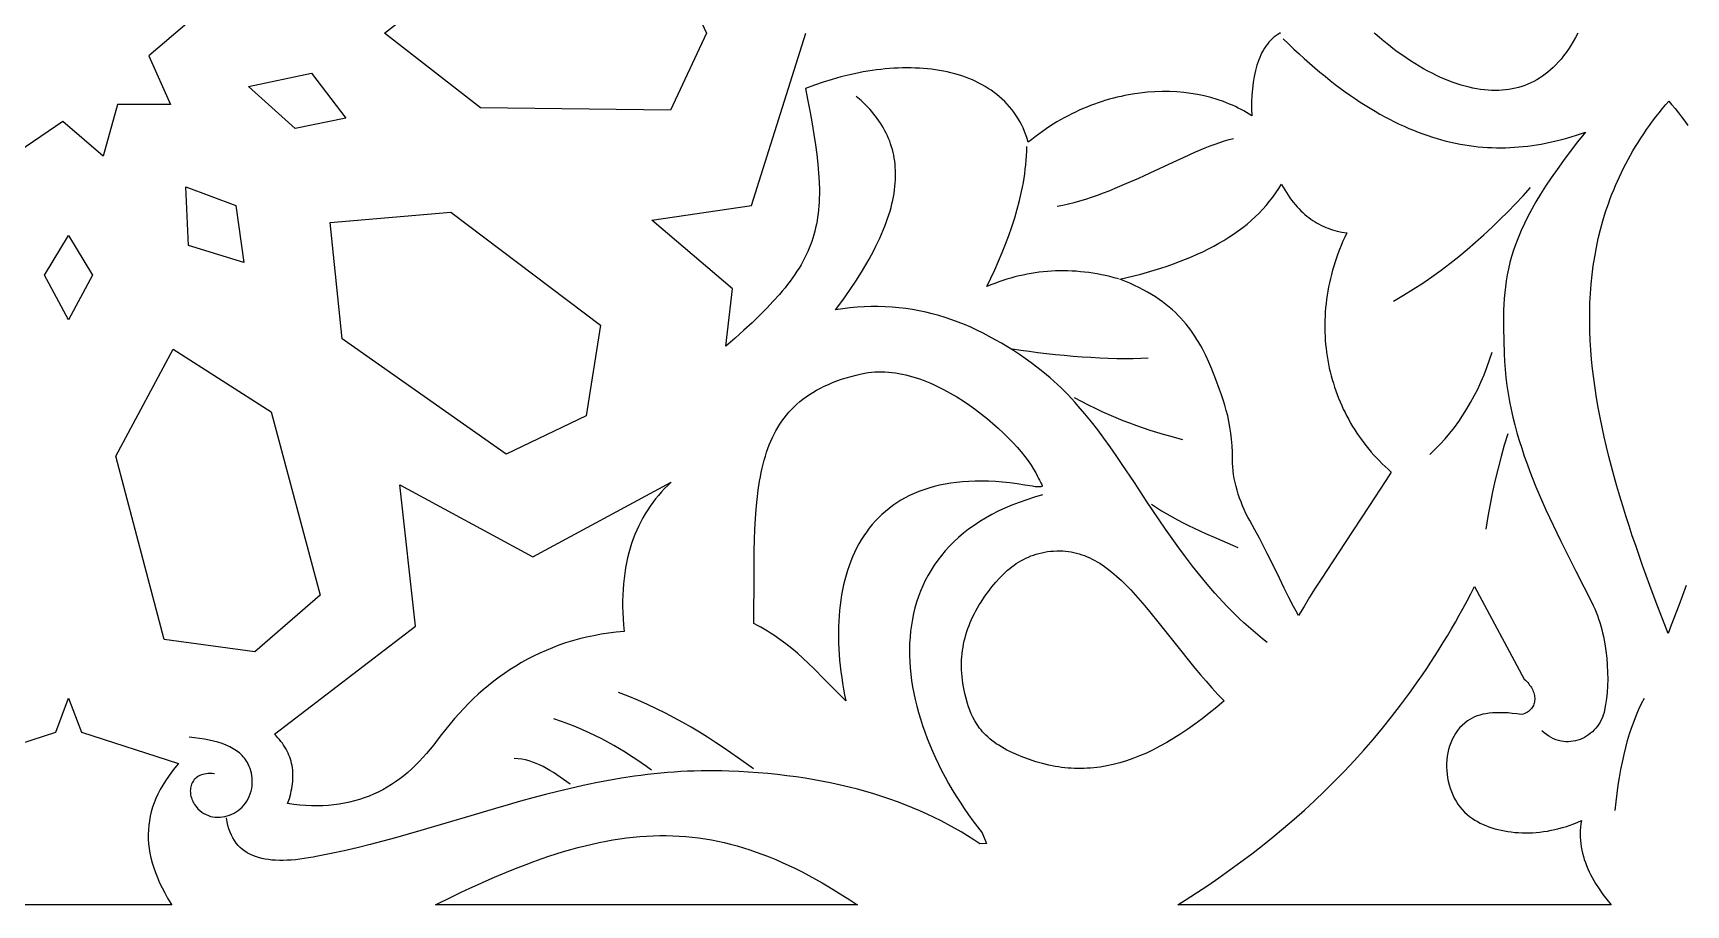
# Model space of a CAD drawing. Extents: x -332 to 348, y -263 to 352.
# Drawn here: x -144.7 to -92.3, y -203 to -175.3 of the extents above; entities that cross this region are included whole.
import ezdxf

# ---------------------------------------------------------------- set-up
doc = ezdxf.new("R2010")
doc.units = 0
doc.layers.add('LAYER_1', color=18, linetype='CONTINUOUS')
doc.layers.add('LAYER_2', color=174, linetype='CONTINUOUS')

msp = doc.modelspace()

# ---------------------------------------------------------------- linework, layer by layer
at = {"layer": 'LAYER_1'}
for points in [[(-142.554, -172.963), (-140.928, -172.545), (-141.226, -174.222), (-139.717, -174.964), (-141.006, -176.053), (-140.319, -177.607), (-141.995, -177.601), (-142.452, -179.24), (-143.732, -178.139), (-145.12, -179.097), (-145.404, -177.418), (-147.072, -177.245), (-146.228, -175.773), (-147.397, -174.552), (-145.819, -173.975), (-145.941, -172.276), (-144.368, -172.865), (-143.387, -171.484)], [(-123.315, -175.334), (-124.462, -177.785), (-130.486, -177.711), (-133.532, -175.334), (-130.486, -172.957), (-124.462, -172.884)], [(-134.753, -178.033), (-136.363, -178.363), (-137.841, -177.029), (-135.845, -176.607)], [(-138.241, -180.805), (-137.99, -182.614), (-139.738, -182.076), (-139.827, -180.21)], [(-105.028, -180.221), (-104.976, -180.31), (-104.923, -180.396), (-104.868, -180.479), (-104.813, -180.559), (-104.757, -180.635), (-104.7, -180.709), (-104.642, -180.779), (-104.583, -180.846), (-104.524, -180.911), (-104.463, -180.972), (-104.402, -181.031), (-104.339, -181.087), (-104.276, -181.14), (-104.212, -181.191), (-104.147, -181.238), (-104.082, -181.284), (-104.015, -181.326), (-103.948, -181.366), (-103.88, -181.404), (-103.811, -181.439), (-103.742, -181.472), (-103.672, -181.502), (-103.601, -181.53), (-103.529, -181.556), (-103.457, -181.58), (-103.311, -181.62), (-103.162, -181.653), (-103.011, -181.678), (-103.073, -181.809), (-103.131, -181.94), (-103.187, -182.071), (-103.24, -182.203), (-103.29, -182.335), (-103.337, -182.467), (-103.381, -182.599), (-103.422, -182.731), (-103.461, -182.863), (-103.496, -182.995), (-103.529, -183.127), (-103.559, -183.259), (-103.586, -183.391), (-103.61, -183.523), (-103.632, -183.655), (-103.651, -183.786), (-103.667, -183.918), (-103.68, -184.049), (-103.691, -184.179), (-103.698, -184.31), (-103.704, -184.44), (-103.706, -184.57), (-103.706, -184.699), (-103.704, -184.828), (-103.698, -184.956), (-103.69, -185.084), (-103.68, -185.212), (-103.667, -185.338), (-103.651, -185.465), (-103.633, -185.59), (-103.612, -185.715), (-103.589, -185.839), (-103.563, -185.963), (-103.535, -186.086), (-103.504, -186.208), (-103.471, -186.329), (-103.435, -186.449), (-103.397, -186.569), (-103.357, -186.687), (-103.314, -186.805), (-103.269, -186.921), (-103.221, -187.037), (-103.171, -187.152), (-103.119, -187.265), (-103.064, -187.378), (-103.007, -187.489), (-102.948, -187.599), (-102.887, -187.708), (-102.823, -187.816), (-102.757, -187.922), (-102.689, -188.027), (-102.618, -188.131), (-102.545, -188.234), (-102.471, -188.335), (-102.393, -188.434), (-102.314, -188.533), (-102.233, -188.629), (-102.149, -188.725), (-102.064, -188.818), (-101.976, -188.91), (-101.886, -189.001), (-101.794, -189.09), (-101.7, -189.177), (-101.604, -189.263), (-101.772, -189.533), (-101.945, -189.806), (-102.306, -190.362), (-103.063, -191.501), (-103.446, -192.079), (-103.824, -192.66), (-104.008, -192.95), (-104.189, -193.239), (-104.365, -193.528), (-104.535, -193.816), (-104.618, -193.674), (-104.696, -193.533), (-104.845, -193.249), (-104.991, -192.952), (-105.147, -192.628), (-105.323, -192.265), (-105.531, -191.849), (-105.782, -191.367), (-105.927, -191.098), (-106.086, -190.806), (-106.147, -190.692), (-106.206, -190.575), (-106.261, -190.456), (-106.314, -190.336), (-106.363, -190.214), (-106.408, -190.092), (-106.45, -189.968), (-106.488, -189.844), (-106.521, -189.72), (-106.551, -189.595), (-106.577, -189.47), (-106.598, -189.346), (-106.614, -189.222), (-106.626, -189.099), (-106.633, -188.977), (-106.635, -188.856), (-106.637, -188.637), (-106.646, -188.427), (-106.663, -188.225), (-106.685, -188.03), (-106.713, -187.841), (-106.747, -187.659), (-106.786, -187.482), (-106.83, -187.309), (-106.877, -187.14), (-106.929, -186.973), (-106.984, -186.81), (-107.041, -186.647), (-107.164, -186.324), (-107.293, -185.999), (-107.383, -185.782), (-107.481, -185.568), (-107.586, -185.359), (-107.641, -185.256), (-107.699, -185.154), (-107.76, -185.053), (-107.824, -184.953), (-107.89, -184.855), (-107.959, -184.758), (-108.032, -184.663), (-108.107, -184.568), (-108.187, -184.475), (-108.269, -184.384), (-108.356, -184.294), (-108.446, -184.206), (-108.541, -184.119), (-108.64, -184.033), (-108.743, -183.95), (-108.85, -183.868), (-108.963, -183.787), (-109.08, -183.709), (-109.202, -183.632), (-109.329, -183.557), (-109.462, -183.483), (-109.6, -183.412), (-109.743, -183.342), (-109.892, -183.275), (-110.047, -183.209), (-110.209, -183.146), (-109.982, -183.094), (-109.76, -183.039), (-109.541, -182.982), (-109.326, -182.922), (-109.115, -182.861), (-108.908, -182.796), (-108.705, -182.729), (-108.506, -182.66), (-108.311, -182.587), (-108.12, -182.513), (-107.933, -182.435), (-107.751, -182.355), (-107.573, -182.272), (-107.399, -182.186), (-107.23, -182.098), (-107.065, -182.006), (-106.905, -181.912), (-106.749, -181.815), (-106.598, -181.714), (-106.452, -181.611), (-106.31, -181.505), (-106.173, -181.396), (-106.041, -181.283), (-105.914, -181.168), (-105.792, -181.049), (-105.674, -180.928), (-105.562, -180.803), (-105.455, -180.674), (-105.353, -180.543), (-105.257, -180.408), (-105.165, -180.27), (-105.079, -180.128)], [(-126.681, -184.599), (-127.135, -187.478), (-129.667, -188.694), (-134.867, -185.033), (-135.254, -181.343), (-131.426, -181.017)], [(-142.785, -183.012), (-143.545, -184.436), (-144.305, -183.012), (-143.545, -181.758)], [(-137.118, -187.349), (-135.567, -193.174), (-137.642, -194.964), (-140.516, -194.578), (-142.049, -188.762), (-140.231, -185.367)], [(-117.655, -186.083), (-117.546, -186.09), (-117.436, -186.101), (-117.326, -186.115), (-117.216, -186.133), (-117.106, -186.155), (-116.996, -186.18), (-116.886, -186.208), (-116.776, -186.239), (-116.666, -186.273), (-116.556, -186.31), (-116.446, -186.35), (-116.337, -186.393), (-116.228, -186.438), (-116.119, -186.485), (-116.011, -186.535), (-115.797, -186.642), (-115.586, -186.757), (-115.378, -186.879), (-115.173, -187.008), (-114.974, -187.143), (-114.779, -187.283), (-114.59, -187.427), (-114.406, -187.574), (-114.23, -187.724), (-114.06, -187.875), (-113.898, -188.027), (-113.744, -188.179), (-113.599, -188.33), (-113.463, -188.479), (-113.337, -188.626), (-113.221, -188.77), (-113.115, -188.909), (-113.022, -189.044), (-112.94, -189.172), (-112.87, -189.294), (-112.813, -189.408), (-112.785, -189.467), (-112.757, -189.519), (-112.707, -189.607), (-112.688, -189.642), (-112.675, -189.672), (-112.67, -189.696), (-112.671, -189.705), (-112.674, -189.714), (-112.681, -189.721), (-112.69, -189.727), (-112.717, -189.735), (-112.758, -189.738), (-112.814, -189.736), (-112.887, -189.728), (-112.979, -189.716), (-113.223, -189.678), (-113.464, -189.641), (-113.699, -189.61), (-113.929, -189.586), (-114.153, -189.569), (-114.372, -189.558), (-114.585, -189.553), (-114.792, -189.554), (-114.995, -189.561), (-115.191, -189.575), (-115.383, -189.594), (-115.569, -189.619), (-115.75, -189.649), (-115.926, -189.685), (-116.097, -189.727), (-116.262, -189.773), (-116.422, -189.825), (-116.578, -189.883), (-116.728, -189.945), (-116.873, -190.012), (-117.014, -190.084), (-117.149, -190.161), (-117.28, -190.242), (-117.406, -190.328), (-117.527, -190.418), (-117.643, -190.513), (-117.754, -190.612), (-117.861, -190.715), (-117.964, -190.822), (-118.061, -190.933), (-118.154, -191.048), (-118.243, -191.167), (-118.327, -191.289), (-118.407, -191.415), (-118.482, -191.544), (-118.553, -191.676), (-118.62, -191.812), (-118.682, -191.951), (-118.74, -192.093), (-118.794, -192.238), (-118.844, -192.386), (-118.89, -192.536), (-118.931, -192.689), (-118.969, -192.845), (-119.003, -193.003), (-119.032, -193.163), (-119.058, -193.326), (-119.08, -193.491), (-119.098, -193.658), (-119.112, -193.826), (-119.122, -193.997), (-119.129, -194.169), (-119.132, -194.343), (-119.131, -194.519), (-119.127, -194.696), (-119.119, -194.874), (-119.108, -195.053), (-119.093, -195.234), (-119.075, -195.416), (-119.053, -195.598), (-119.028, -195.782), (-119, -195.966), (-118.968, -196.15), (-118.934, -196.336), (-118.895, -196.521), (-119.241, -196.175), (-119.579, -195.831), (-119.916, -195.495), (-120.086, -195.331), (-120.258, -195.17), (-120.433, -195.014), (-120.612, -194.861), (-120.796, -194.714), (-120.985, -194.572), (-121.18, -194.437), (-121.281, -194.371), (-121.383, -194.308), (-121.487, -194.246), (-121.593, -194.186), (-121.702, -194.128), (-121.812, -194.071), (-121.808, -192.493), (-121.805, -192.124), (-121.799, -191.765), (-121.79, -191.418), (-121.777, -191.08), (-121.76, -190.753), (-121.737, -190.437), (-121.708, -190.131), (-121.673, -189.835), (-121.63, -189.55), (-121.605, -189.411), (-121.579, -189.275), (-121.55, -189.142), (-121.518, -189.011), (-121.484, -188.883), (-121.448, -188.758), (-121.409, -188.635), (-121.368, -188.515), (-121.323, -188.397), (-121.276, -188.282), (-121.225, -188.17), (-121.172, -188.061), (-121.115, -187.954), (-121.056, -187.849), (-120.992, -187.748), (-120.926, -187.649), (-120.856, -187.552), (-120.782, -187.459), (-120.704, -187.368), (-120.623, -187.279), (-120.538, -187.194), (-120.449, -187.111), (-120.355, -187.03), (-120.258, -186.953), (-120.156, -186.878), (-120.05, -186.805), (-119.939, -186.735), (-119.824, -186.668), (-119.704, -186.604), (-119.58, -186.542), (-119.451, -186.483), (-119.316, -186.427), (-119.177, -186.373), (-119.033, -186.322), (-118.883, -186.274), (-118.728, -186.229), (-118.568, -186.186), (-118.403, -186.145), (-118.298, -186.124), (-118.192, -186.106), (-118.086, -186.093), (-117.979, -186.084), (-117.871, -186.08), (-117.763, -186.079)], [(-124.543, -189.689), (-124.644, -189.791), (-124.742, -189.896), (-124.836, -190.004), (-124.928, -190.115), (-125.015, -190.229), (-125.099, -190.345), (-125.18, -190.465), (-125.257, -190.588), (-125.33, -190.713), (-125.4, -190.842), (-125.466, -190.974), (-125.528, -191.108), (-125.586, -191.247), (-125.641, -191.388), (-125.691, -191.532), (-125.738, -191.68), (-125.78, -191.831), (-125.819, -191.986), (-125.853, -192.144), (-125.883, -192.305), (-125.909, -192.47), (-125.931, -192.639), (-125.948, -192.811), (-125.961, -192.986), (-125.97, -193.165), (-125.974, -193.348), (-125.974, -193.535), (-125.969, -193.725), (-125.96, -193.919), (-125.946, -194.117), (-125.928, -194.319), (-126.176, -194.344), (-126.419, -194.375), (-126.657, -194.412), (-126.891, -194.456), (-127.12, -194.505), (-127.345, -194.56), (-127.566, -194.621), (-127.782, -194.688), (-127.994, -194.761), (-128.201, -194.839), (-128.405, -194.922), (-128.605, -195.011), (-128.8, -195.105), (-128.992, -195.204), (-129.18, -195.309), (-129.364, -195.418), (-129.544, -195.533), (-129.721, -195.652), (-129.894, -195.776), (-130.064, -195.904), (-130.23, -196.037), (-130.393, -196.174), (-130.553, -196.316), (-130.71, -196.462), (-130.863, -196.612), (-131.013, -196.767), (-131.161, -196.925), (-131.305, -197.087), (-131.447, -197.253), (-131.586, -197.423), (-131.722, -197.596), (-131.855, -197.773), (-131.965, -197.917), (-132.076, -198.057), (-132.19, -198.192), (-132.306, -198.322), (-132.423, -198.447), (-132.543, -198.567), (-132.665, -198.683), (-132.789, -198.793), (-132.916, -198.898), (-133.045, -198.997), (-133.176, -199.092), (-133.31, -199.181), (-133.446, -199.265), (-133.585, -199.344), (-133.727, -199.417), (-133.871, -199.485), (-134.018, -199.547), (-134.168, -199.604), (-134.321, -199.655), (-134.477, -199.7), (-134.636, -199.74), (-134.798, -199.774), (-134.963, -199.802), (-135.131, -199.824), (-135.303, -199.84), (-135.478, -199.85), (-135.656, -199.855), (-135.838, -199.853), (-136.023, -199.845), (-136.212, -199.831), (-136.404, -199.81), (-136.6, -199.784), (-136.545, -199.622), (-136.5, -199.462), (-136.482, -199.384), (-136.466, -199.307), (-136.453, -199.23), (-136.443, -199.154), (-136.435, -199.079), (-136.431, -199.005), (-136.429, -198.932), (-136.429, -198.859), (-136.433, -198.787), (-136.439, -198.717), (-136.448, -198.647), (-136.459, -198.577), (-136.474, -198.509), (-136.491, -198.441), (-136.51, -198.375), (-136.533, -198.309), (-136.558, -198.244), (-136.586, -198.179), (-136.616, -198.116), (-136.65, -198.053), (-136.686, -197.991), (-136.725, -197.93), (-136.766, -197.87), (-136.81, -197.811), (-136.857, -197.752), (-136.907, -197.695), (-136.959, -197.638), (-137.014, -197.582), (-132.546, -194.156), (-133.043, -189.67), (-128.823, -191.954), (-124.438, -189.589)], [(-112.014, -191.768), (-111.925, -191.775), (-111.836, -191.784), (-111.749, -191.798), (-111.663, -191.815), (-111.577, -191.835), (-111.493, -191.859), (-111.409, -191.886), (-111.326, -191.916), (-111.244, -191.949), (-111.163, -191.985), (-111.083, -192.025), (-111.003, -192.067), (-110.924, -192.112), (-110.845, -192.16), (-110.767, -192.211), (-110.69, -192.264), (-110.613, -192.32), (-110.46, -192.439), (-110.309, -192.568), (-110.158, -192.706), (-110.009, -192.852), (-109.86, -193.006), (-109.711, -193.168), (-109.563, -193.336), (-109.413, -193.511), (-109.263, -193.692), (-108.959, -194.068), (-108.328, -194.866), (-107.995, -195.278), (-107.824, -195.487), (-107.648, -195.695), (-107.468, -195.903), (-107.284, -196.111), (-107.094, -196.317), (-106.899, -196.521), (-107.135, -196.721), (-107.369, -196.912), (-107.599, -197.092), (-107.827, -197.262), (-108.053, -197.422), (-108.277, -197.573), (-108.498, -197.713), (-108.718, -197.844), (-108.935, -197.965), (-109.151, -198.077), (-109.365, -198.179), (-109.578, -198.271), (-109.789, -198.353), (-109.999, -198.426), (-110.208, -198.49), (-110.415, -198.543), (-110.622, -198.588), (-110.725, -198.606), (-110.828, -198.623), (-110.931, -198.636), (-111.033, -198.648), (-111.136, -198.657), (-111.238, -198.664), (-111.34, -198.668), (-111.442, -198.67), (-111.544, -198.67), (-111.646, -198.668), (-111.748, -198.663), (-111.849, -198.656), (-111.951, -198.646), (-112.053, -198.634), (-112.155, -198.62), (-112.256, -198.604), (-112.46, -198.564), (-112.664, -198.515), (-112.868, -198.456), (-113.072, -198.389), (-113.278, -198.312), (-113.484, -198.227), (-113.69, -198.132), (-113.786, -198.085), (-113.877, -198.036), (-113.964, -197.986), (-114.046, -197.935), (-114.124, -197.884), (-114.197, -197.831), (-114.267, -197.778), (-114.333, -197.724), (-114.394, -197.669), (-114.453, -197.614), (-114.507, -197.558), (-114.559, -197.502), (-114.607, -197.445), (-114.652, -197.389), (-114.734, -197.275), (-114.804, -197.16), (-114.866, -197.046), (-114.918, -196.934), (-114.964, -196.822), (-115.003, -196.713), (-115.037, -196.607), (-115.094, -196.404), (-115.122, -196.293), (-115.146, -196.183), (-115.167, -196.074), (-115.185, -195.966), (-115.2, -195.858), (-115.212, -195.751), (-115.221, -195.645), (-115.226, -195.539), (-115.228, -195.435), (-115.228, -195.331), (-115.224, -195.227), (-115.217, -195.125), (-115.207, -195.023), (-115.194, -194.921), (-115.179, -194.821), (-115.16, -194.721), (-115.139, -194.622), (-115.114, -194.523), (-115.087, -194.425), (-115.057, -194.328), (-115.024, -194.231), (-114.989, -194.135), (-114.951, -194.04), (-114.91, -193.945), (-114.866, -193.851), (-114.82, -193.757), (-114.771, -193.664), (-114.719, -193.571), (-114.665, -193.479), (-114.609, -193.388), (-114.488, -193.207), (-114.376, -193.052), (-114.262, -192.904), (-114.144, -192.761), (-114.023, -192.626), (-113.897, -192.499), (-113.832, -192.438), (-113.766, -192.38), (-113.699, -192.323), (-113.63, -192.269), (-113.56, -192.217), (-113.489, -192.168), (-113.416, -192.121), (-113.342, -192.077), (-113.266, -192.035), (-113.188, -191.996), (-113.108, -191.96), (-113.027, -191.927), (-112.944, -191.896), (-112.859, -191.869), (-112.772, -191.845), (-112.683, -191.823), (-112.592, -191.805), (-112.499, -191.79), (-112.404, -191.779), (-112.307, -191.771), (-112.207, -191.767), (-112.105, -191.766)], [(-97.385, -195.831), (-97.345, -195.867), (-97.308, -195.904), (-97.272, -195.942), (-97.239, -195.981), (-97.209, -196.021), (-97.181, -196.062), (-97.156, -196.103), (-97.133, -196.144), (-97.113, -196.186), (-97.095, -196.228), (-97.08, -196.271), (-97.068, -196.313), (-97.059, -196.355), (-97.053, -196.397), (-97.049, -196.438), (-97.048, -196.479), (-97.051, -196.519), (-97.056, -196.558), (-97.064, -196.597), (-97.075, -196.634), (-97.09, -196.67), (-97.107, -196.705), (-97.128, -196.739), (-97.152, -196.771), (-97.179, -196.802), (-97.21, -196.83), (-97.244, -196.857), (-97.281, -196.882), (-97.322, -196.905), (-97.367, -196.925), (-97.415, -196.943), (-97.466, -196.959), (-97.615, -196.938), (-97.759, -196.921), (-97.896, -196.909), (-98.027, -196.902), (-98.152, -196.899), (-98.271, -196.9), (-98.385, -196.906), (-98.493, -196.916), (-98.596, -196.931), (-98.694, -196.95), (-98.786, -196.974), (-98.874, -197.002), (-98.957, -197.034), (-99.035, -197.071), (-99.109, -197.112), (-99.179, -197.158), (-99.269, -197.227), (-99.352, -197.303), (-99.429, -197.383), (-99.499, -197.469), (-99.562, -197.559), (-99.619, -197.653), (-99.669, -197.751), (-99.713, -197.852), (-99.75, -197.957), (-99.782, -198.064), (-99.807, -198.173), (-99.825, -198.283), (-99.838, -198.396), (-99.845, -198.509), (-99.846, -198.623), (-99.841, -198.737), (-99.83, -198.85), (-99.814, -198.964), (-99.792, -199.076), (-99.764, -199.186), (-99.731, -199.295), (-99.692, -199.402), (-99.648, -199.506), (-99.599, -199.607), (-99.545, -199.705), (-99.485, -199.799), (-99.42, -199.889), (-99.35, -199.974), (-99.276, -200.054), (-99.196, -200.129), (-99.112, -200.198), (-99.022, -200.26), (-98.943, -200.31), (-98.861, -200.357), (-98.775, -200.401), (-98.688, -200.442), (-98.597, -200.481), (-98.504, -200.517), (-98.409, -200.55), (-98.311, -200.58), (-98.212, -200.607), (-98.11, -200.631), (-98.006, -200.652), (-97.901, -200.67), (-97.793, -200.685), (-97.684, -200.697), (-97.574, -200.705), (-97.462, -200.711), (-97.349, -200.713), (-97.234, -200.712), (-97.119, -200.707), (-97.002, -200.699), (-96.884, -200.688), (-96.766, -200.673), (-96.647, -200.654), (-96.528, -200.632), (-96.407, -200.607), (-96.287, -200.577), (-96.166, -200.545), (-96.045, -200.508), (-95.924, -200.467), (-95.803, -200.423), (-95.682, -200.375), (-95.562, -200.323), (-95.581, -200.429), (-95.595, -200.535), (-95.603, -200.64), (-95.607, -200.744), (-95.606, -200.848), (-95.6, -200.952), (-95.589, -201.055), (-95.575, -201.157), (-95.556, -201.258), (-95.533, -201.359), (-95.506, -201.459), (-95.476, -201.558), (-95.442, -201.656), (-95.405, -201.753), (-95.364, -201.849), (-95.321, -201.944), (-95.275, -202.038), (-95.226, -202.132), (-95.174, -202.223), (-95.121, -202.314), (-95.007, -202.492), (-94.886, -202.665), (-94.759, -202.832), (-94.627, -202.994), (-94.622, -203), (-108.372, -203), (-108.132, -202.848), (-107.774, -202.616), (-107.419, -202.379), (-107.066, -202.137), (-106.716, -201.889), (-106.369, -201.636), (-106.025, -201.377), (-105.685, -201.112), (-105.347, -200.841), (-105.013, -200.563), (-104.682, -200.279), (-104.355, -199.989), (-104.031, -199.691), (-103.711, -199.386), (-103.396, -199.073), (-103.084, -198.753), (-102.776, -198.425), (-102.472, -198.089), (-102.173, -197.745), (-101.878, -197.392), (-101.588, -197.031), (-101.302, -196.661), (-101.021, -196.281), (-100.745, -195.893), (-100.609, -195.695), (-100.474, -195.495), (-100.34, -195.292), (-100.208, -195.087), (-100.076, -194.879), (-99.947, -194.669), (-99.818, -194.456), (-99.691, -194.241), (-99.565, -194.023), (-99.441, -193.803), (-99.318, -193.58), (-99.196, -193.354), (-99.076, -193.126), (-98.957, -192.895)], [(-124.385, -200.805), (-124.179, -200.815), (-123.974, -200.829), (-123.77, -200.849), (-123.566, -200.874), (-123.362, -200.903), (-123.159, -200.938), (-122.956, -200.977), (-122.753, -201.021), (-122.55, -201.071), (-122.347, -201.126), (-122.143, -201.185), (-121.939, -201.25), (-121.735, -201.32), (-121.53, -201.395), (-121.325, -201.475), (-121.119, -201.56), (-120.912, -201.65), (-120.704, -201.745), (-120.495, -201.846), (-120.285, -201.952), (-120.073, -202.063), (-119.861, -202.179), (-119.647, -202.301), (-119.431, -202.427), (-119.213, -202.559), (-118.994, -202.696), (-118.773, -202.839), (-118.55, -202.987), (-118.531, -203), (-131.914, -203), (-131.367, -202.73), (-131.094, -202.599), (-130.825, -202.472), (-130.56, -202.35), (-130.298, -202.232), (-130.039, -202.119), (-129.784, -202.011), (-129.532, -201.907), (-129.283, -201.807), (-129.037, -201.712), (-128.794, -201.622), (-128.554, -201.536), (-128.316, -201.455), (-128.081, -201.379), (-127.848, -201.307), (-127.618, -201.24), (-127.391, -201.178), (-127.165, -201.12), (-126.941, -201.067), (-126.72, -201.019), (-126.5, -200.975), (-126.282, -200.937), (-126.066, -200.903), (-125.851, -200.874), (-125.638, -200.849), (-125.426, -200.83), (-125.216, -200.815), (-125.007, -200.805), (-124.798, -200.8), (-124.591, -200.8)]]:
    msp.add_lwpolyline(points, close=True, dxfattribs=at)
for points in [[(-105.125, -175.334), (-105.116, -175.339), (-105.133, -175.339), (-105.198, -175.379), (-105.259, -175.422), (-105.318, -175.469), (-105.374, -175.519), (-105.428, -175.572), (-105.479, -175.628), (-105.528, -175.688), (-105.574, -175.75), (-105.618, -175.816), (-105.659, -175.884), (-105.698, -175.956), (-105.734, -176.03), (-105.768, -176.106), (-105.8, -176.186), (-105.83, -176.267), (-105.858, -176.351), (-105.883, -176.438), (-105.906, -176.526), (-105.927, -176.617), (-105.946, -176.71), (-105.978, -176.902), (-106.002, -177.102), (-106.018, -177.308), (-106.027, -177.52), (-106.029, -177.738), (-106.025, -177.961), (-106.106, -177.908), (-106.19, -177.857), (-106.275, -177.807), (-106.362, -177.759), (-106.451, -177.713), (-106.542, -177.669), (-106.634, -177.627), (-106.727, -177.586), (-106.823, -177.548), (-106.919, -177.511), (-107.117, -177.443), (-107.32, -177.383), (-107.528, -177.331), (-107.741, -177.287), (-107.958, -177.251), (-108.179, -177.224), (-108.404, -177.205), (-108.632, -177.194), (-108.863, -177.192), (-109.096, -177.199), (-109.332, -177.215), (-109.569, -177.24), (-109.808, -177.274), (-109.928, -177.295), (-110.048, -177.318), (-110.169, -177.343), (-110.289, -177.371), (-110.41, -177.401), (-110.53, -177.434), (-110.651, -177.469), (-110.772, -177.506), (-110.892, -177.546), (-111.013, -177.589), (-111.133, -177.634), (-111.253, -177.682), (-111.373, -177.732), (-111.492, -177.784), (-111.612, -177.84), (-111.73, -177.898), (-111.849, -177.958), (-111.967, -178.021), (-112.084, -178.087), (-112.201, -178.156), (-112.317, -178.227), (-112.433, -178.301), (-112.547, -178.377), (-112.661, -178.457), (-112.775, -178.539), (-112.887, -178.624), (-112.999, -178.711), (-113.11, -178.802), (-113.146, -178.683), (-113.185, -178.567), (-113.229, -178.455), (-113.276, -178.346), (-113.327, -178.24), (-113.381, -178.138), (-113.439, -178.038), (-113.5, -177.942), (-113.565, -177.849), (-113.633, -177.759), (-113.703, -177.672), (-113.778, -177.589), (-113.855, -177.508), (-113.935, -177.431), (-114.018, -177.356), (-114.103, -177.285), (-114.192, -177.217), (-114.283, -177.152), (-114.377, -177.089), (-114.473, -177.03), (-114.572, -176.973), (-114.674, -176.92), (-114.777, -176.87), (-114.883, -176.822), (-114.991, -176.777), (-115.102, -176.735), (-115.214, -176.696), (-115.328, -176.66), (-115.444, -176.627), (-115.562, -176.596), (-115.682, -176.568), (-115.804, -176.543), (-115.927, -176.521), (-116.052, -176.502), (-116.178, -176.485), (-116.305, -176.471), (-116.434, -176.459), (-116.565, -176.45), (-116.696, -176.444), (-116.829, -176.441), (-116.963, -176.44), (-117.097, -176.441), (-117.233, -176.445), (-117.37, -176.452), (-117.507, -176.461), (-117.645, -176.473), (-117.784, -176.487), (-117.923, -176.504), (-118.063, -176.523), (-118.203, -176.545), (-118.344, -176.569), (-118.485, -176.596), (-118.626, -176.624), (-118.767, -176.656), (-119.05, -176.725), (-119.333, -176.804), (-119.615, -176.892), (-119.895, -176.989), (-120.174, -177.095), (-120.098, -177.485), (-120.028, -177.857), (-119.965, -178.213), (-119.908, -178.554), (-119.859, -178.879), (-119.818, -179.191), (-119.784, -179.49), (-119.759, -179.776), (-119.743, -180.052), (-119.736, -180.316), (-119.736, -180.445), (-119.739, -180.572), (-119.744, -180.696), (-119.752, -180.818), (-119.762, -180.939), (-119.775, -181.057), (-119.79, -181.174), (-119.809, -181.289), (-119.83, -181.403), (-119.854, -181.515), (-119.881, -181.626), (-119.91, -181.735), (-119.943, -181.844), (-119.979, -181.952), (-120.018, -182.059), (-120.06, -182.165), (-120.105, -182.27), (-120.153, -182.375), (-120.205, -182.479), (-120.26, -182.583), (-120.318, -182.687), (-120.38, -182.791), (-120.445, -182.895), (-120.514, -182.998), (-120.586, -183.103), (-120.662, -183.207), (-120.742, -183.312), (-120.825, -183.417), (-120.912, -183.523), (-121.003, -183.63), (-121.196, -183.846), (-121.405, -184.067), (-121.631, -184.293), (-121.872, -184.525), (-122.131, -184.764), (-122.407, -185.011), (-122.701, -185.266), (-122.488, -183.447), (-125.053, -181.27), (-121.889, -180.81), (-120.168, -175.334)], [(-95.68, -175.334), (-95.684, -175.341), (-95.754, -175.475), (-95.826, -175.604), (-95.9, -175.727), (-95.975, -175.843), (-96.052, -175.954), (-96.131, -176.059), (-96.211, -176.159), (-96.292, -176.253), (-96.375, -176.341), (-96.459, -176.425), (-96.544, -176.503), (-96.63, -176.576), (-96.717, -176.644), (-96.806, -176.708), (-96.895, -176.767), (-96.986, -176.822), (-97.078, -176.872), (-97.172, -176.918), (-97.266, -176.96), (-97.363, -176.997), (-97.46, -177.031), (-97.559, -177.06), (-97.66, -177.086), (-97.763, -177.108), (-97.867, -177.126), (-97.973, -177.139), (-98.081, -177.149), (-98.19, -177.155), (-98.302, -177.157), (-98.415, -177.154), (-98.53, -177.148), (-98.646, -177.137), (-98.765, -177.123), (-98.885, -177.104), (-99.007, -177.081), (-99.13, -177.053), (-99.255, -177.021), (-99.382, -176.985), (-99.51, -176.945), (-99.639, -176.9), (-99.77, -176.851), (-99.901, -176.798), (-100.034, -176.74), (-100.168, -176.678), (-100.303, -176.612), (-100.439, -176.541), (-100.575, -176.466), (-100.713, -176.387), (-100.85, -176.303), (-100.989, -176.215), (-101.128, -176.123), (-101.267, -176.026), (-101.407, -175.926), (-101.547, -175.821), (-101.687, -175.712), (-101.828, -175.599), (-101.968, -175.481), (-102.109, -175.36), (-102.137, -175.334)], [(-92.245, -192.868), (-92.481, -193.497), (-92.72, -194.125), (-92.821, -194.387), (-92.926, -194.115), (-93.164, -193.488), (-93.398, -192.859), (-93.626, -192.23), (-93.846, -191.599), (-93.953, -191.285), (-94.057, -190.97), (-94.158, -190.656), (-94.257, -190.341), (-94.352, -190.027), (-94.444, -189.713), (-94.532, -189.4), (-94.617, -189.087), (-94.697, -188.774), (-94.774, -188.462), (-94.846, -188.15), (-94.914, -187.84), (-94.977, -187.53), (-95.035, -187.221), (-95.088, -186.912), (-95.135, -186.605), (-95.177, -186.299), (-95.214, -185.994), (-95.244, -185.689), (-95.269, -185.386), (-95.287, -185.085), (-95.3, -184.784), (-95.305, -184.485), (-95.304, -184.187), (-95.296, -183.891), (-95.281, -183.596), (-95.258, -183.302), (-95.229, -183.01), (-95.191, -182.72), (-95.146, -182.431), (-95.093, -182.143), (-95.032, -181.857), (-94.963, -181.572), (-94.885, -181.289), (-94.799, -181.007), (-94.702, -180.724), (-94.652, -180.587), (-94.599, -180.448), (-94.543, -180.309), (-94.485, -180.171), (-94.424, -180.032), (-94.362, -179.894), (-94.296, -179.757), (-94.228, -179.62), (-94.158, -179.483), (-94.085, -179.346), (-94.01, -179.21), (-93.932, -179.074), (-93.851, -178.938), (-93.768, -178.803), (-93.682, -178.668), (-93.593, -178.534), (-93.501, -178.399), (-93.407, -178.265), (-93.31, -178.132), (-93.21, -177.998), (-93.107, -177.865), (-93.001, -177.733), (-92.892, -177.6), (-92.8, -177.491), (-92.707, -177.6), (-92.599, -177.733), (-92.493, -177.865), (-92.39, -177.998), (-92.29, -178.131), (-92.193, -178.265)], [(-147.031, -198.509), (-143.955, -197.513), (-143.545, -196.435), (-143.135, -197.513), (-140.059, -198.509), (-140.174, -198.648), (-140.281, -198.786), (-140.382, -198.925), (-140.475, -199.063), (-140.561, -199.202), (-140.639, -199.341), (-140.711, -199.481), (-140.775, -199.62), (-140.831, -199.76), (-140.88, -199.901), (-140.922, -200.043), (-140.957, -200.185), (-140.984, -200.328), (-141.004, -200.471), (-141.016, -200.616), (-141.021, -200.762), (-141.019, -200.909), (-141.009, -201.057), (-140.991, -201.206), (-140.966, -201.356), (-140.934, -201.509), (-140.894, -201.662), (-140.847, -201.817), (-140.792, -201.974), (-140.729, -202.133), (-140.659, -202.293), (-140.582, -202.455), (-140.496, -202.62), (-140.404, -202.786), (-140.303, -202.955), (-140.275, -203), (-146.815, -203)]]:
    msp.add_lwpolyline(points, dxfattribs=at)
at = {"layer": 'LAYER_2'}
for points in [[(-105.029, -175.517), (-104.86, -175.682), (-104.691, -175.841), (-104.523, -175.997), (-104.357, -176.147), (-104.191, -176.294), (-104.026, -176.436), (-103.862, -176.574), (-103.699, -176.707), (-103.537, -176.837), (-103.375, -176.962), (-103.215, -177.083), (-103.055, -177.199), (-102.896, -177.312), (-102.737, -177.421), (-102.58, -177.525), (-102.423, -177.626), (-102.267, -177.723), (-102.111, -177.815), (-101.957, -177.904), (-101.803, -177.989), (-101.649, -178.071), (-101.496, -178.148), (-101.344, -178.222), (-101.193, -178.292), (-101.042, -178.359), (-100.891, -178.421), (-100.742, -178.481), (-100.592, -178.536), (-100.443, -178.588), (-100.295, -178.637), (-100.147, -178.682), (-100, -178.724), (-99.853, -178.763), (-99.707, -178.798), (-99.561, -178.83), (-99.415, -178.858), (-99.27, -178.884), (-99.125, -178.906), (-98.981, -178.925), (-98.837, -178.941), (-98.693, -178.953), (-98.549, -178.963), (-98.406, -178.97), (-98.263, -178.974), (-98.121, -178.975), (-97.978, -178.973), (-97.836, -178.968), (-97.694, -178.96), (-97.552, -178.949), (-97.411, -178.936), (-97.269, -178.92), (-97.128, -178.901), (-96.987, -178.88), (-96.846, -178.856), (-96.705, -178.83), (-96.564, -178.801), (-96.424, -178.769), (-96.283, -178.735), (-96.142, -178.699), (-96.002, -178.66), (-95.72, -178.575), (-95.439, -178.481), (-95.688, -178.791), (-95.921, -179.091), (-96.139, -179.38), (-96.341, -179.659), (-96.528, -179.929), (-96.702, -180.19), (-96.862, -180.443), (-97.009, -180.688), (-97.144, -180.925), (-97.266, -181.156), (-97.378, -181.38), (-97.478, -181.599), (-97.568, -181.812), (-97.648, -182.02), (-97.719, -182.224), (-97.782, -182.424), (-97.836, -182.62), (-97.882, -182.814), (-97.921, -183.005), (-97.953, -183.194), (-97.98, -183.382), (-98.001, -183.569), (-98.016, -183.756), (-98.028, -183.943), (-98.035, -184.13), (-98.039, -184.318), (-98.038, -184.701), (-98.03, -185.093), (-98.019, -185.5), (-98.008, -185.757), (-97.99, -186.013), (-97.965, -186.268), (-97.933, -186.521), (-97.894, -186.773), (-97.85, -187.024), (-97.799, -187.274), (-97.742, -187.523), (-97.68, -187.771), (-97.612, -188.018), (-97.54, -188.264), (-97.462, -188.51), (-97.38, -188.755), (-97.293, -188.999), (-97.202, -189.243), (-97.107, -189.487), (-97.009, -189.73), (-96.907, -189.973), (-96.801, -190.216), (-96.693, -190.459), (-96.468, -190.945), (-96.234, -191.432), (-95.992, -191.92), (-95.745, -192.41), (-95.241, -193.399), (-95.191, -193.5), (-95.145, -193.604), (-95.101, -193.709), (-95.06, -193.816), (-95.021, -193.924), (-94.986, -194.034), (-94.953, -194.145), (-94.922, -194.257), (-94.894, -194.37), (-94.868, -194.483), (-94.824, -194.712), (-94.789, -194.941), (-94.763, -195.17), (-94.746, -195.396), (-94.737, -195.62), (-94.735, -195.839), (-94.741, -196.051), (-94.754, -196.257), (-94.773, -196.453), (-94.799, -196.64), (-94.831, -196.815), (-94.85, -196.896), (-94.874, -196.975), (-94.903, -197.051), (-94.937, -197.124), (-94.974, -197.195), (-95.016, -197.263), (-95.061, -197.328), (-95.11, -197.39), (-95.162, -197.448), (-95.218, -197.503), (-95.276, -197.554), (-95.338, -197.601), (-95.402, -197.644), (-95.468, -197.683), (-95.536, -197.717), (-95.607, -197.747), (-95.679, -197.772), (-95.752, -197.792), (-95.827, -197.807), (-95.903, -197.817), (-95.98, -197.822), (-96.058, -197.821), (-96.136, -197.814), (-96.214, -197.802), (-96.293, -197.783), (-96.371, -197.759), (-96.449, -197.728), (-96.526, -197.69), (-96.603, -197.646), (-96.678, -197.594), (-96.753, -197.536), (-96.825, -197.471)], [(-105.532, -194.677), (-105.685, -194.555), (-105.835, -194.432), (-105.982, -194.307), (-106.127, -194.179), (-106.269, -194.051), (-106.408, -193.92), (-106.544, -193.788), (-106.678, -193.654), (-106.81, -193.519), (-106.939, -193.382), (-107.067, -193.245), (-107.192, -193.105), (-107.435, -192.824), (-107.671, -192.538), (-107.9, -192.25), (-108.123, -191.958), (-108.339, -191.664), (-108.551, -191.369), (-108.757, -191.072), (-108.96, -190.776), (-109.356, -190.184), (-109.745, -189.598), (-110.129, -189.024), (-110.322, -188.742), (-110.516, -188.465), (-110.711, -188.193), (-110.909, -187.927), (-111.11, -187.667), (-111.315, -187.415), (-111.523, -187.17), (-111.629, -187.05), (-111.737, -186.933), (-111.845, -186.818), (-111.956, -186.705), (-112.067, -186.595), (-112.181, -186.487), (-112.296, -186.381), (-112.412, -186.279), (-112.531, -186.178), (-112.652, -186.081), (-112.835, -185.938), (-113.02, -185.8), (-113.206, -185.666), (-113.393, -185.537), (-113.582, -185.411), (-113.772, -185.291), (-113.962, -185.175), (-114.155, -185.065), (-114.348, -184.959), (-114.543, -184.858), (-114.739, -184.762), (-114.937, -184.672), (-115.136, -184.586), (-115.337, -184.507), (-115.539, -184.433), (-115.742, -184.364), (-115.948, -184.301), (-116.154, -184.244), (-116.363, -184.193), (-116.572, -184.148), (-116.784, -184.109), (-116.997, -184.077), (-117.212, -184.05), (-117.429, -184.03), (-117.647, -184.017), (-117.867, -184.01), (-118.089, -184.01), (-118.313, -184.017), (-118.539, -184.031), (-118.766, -184.052), (-118.996, -184.08), (-119.227, -184.115), (-118.996, -183.805), (-118.782, -183.503), (-118.583, -183.209), (-118.399, -182.922), (-118.231, -182.641), (-118.153, -182.504), (-118.078, -182.368), (-118.008, -182.234), (-117.94, -182.102), (-117.877, -181.971), (-117.817, -181.842), (-117.76, -181.715), (-117.708, -181.589), (-117.658, -181.466), (-117.612, -181.343), (-117.57, -181.222), (-117.531, -181.103), (-117.495, -180.986), (-117.463, -180.87), (-117.434, -180.755), (-117.409, -180.642), (-117.386, -180.531), (-117.367, -180.421), (-117.351, -180.313), (-117.338, -180.206), (-117.329, -180.1), (-117.322, -179.996), (-117.319, -179.894), (-117.318, -179.792), (-117.321, -179.693), (-117.327, -179.594), (-117.335, -179.497), (-117.347, -179.402), (-117.361, -179.307), (-117.378, -179.214), (-117.398, -179.123), (-117.421, -179.032), (-117.446, -178.943), (-117.475, -178.855), (-117.506, -178.769), (-117.539, -178.683), (-117.576, -178.599), (-117.615, -178.516), (-117.656, -178.435), (-117.7, -178.354), (-117.746, -178.275), (-117.795, -178.197), (-117.847, -178.12), (-117.901, -178.044), (-117.957, -177.969), (-118.015, -177.895), (-118.076, -177.822), (-118.139, -177.751), (-118.272, -177.611), (-118.414, -177.475), (-118.565, -177.343)], [(-112.191, -180.827), (-112.013, -180.794), (-111.833, -180.755), (-111.652, -180.71), (-111.47, -180.659), (-111.286, -180.604), (-111.101, -180.543), (-110.915, -180.478), (-110.729, -180.409), (-110.542, -180.337), (-110.355, -180.261), (-109.981, -180.103), (-109.609, -179.937), (-109.24, -179.768), (-108.518, -179.43), (-108.169, -179.269), (-107.829, -179.118), (-107.5, -178.98), (-107.34, -178.917), (-107.184, -178.858), (-107.032, -178.805), (-106.883, -178.757), (-106.738, -178.714), (-106.598, -178.678)], [(-110.25, -183.134), (-110.386, -183.097), (-110.522, -183.063), (-110.657, -183.032), (-110.792, -183.004), (-110.926, -182.978), (-111.06, -182.956), (-111.193, -182.936), (-111.326, -182.919), (-111.458, -182.906), (-111.59, -182.895), (-111.722, -182.887), (-111.853, -182.882), (-111.984, -182.879), (-112.115, -182.88), (-112.245, -182.883), (-112.375, -182.89), (-112.504, -182.899), (-112.633, -182.911), (-112.762, -182.926), (-112.891, -182.944), (-113.02, -182.964), (-113.148, -182.988), (-113.276, -183.014), (-113.404, -183.043), (-113.532, -183.075), (-113.659, -183.11), (-113.786, -183.147), (-113.914, -183.188), (-114.041, -183.231), (-114.168, -183.277), (-114.295, -183.326), (-114.421, -183.377), (-114.294, -183.111), (-114.171, -182.843), (-114.052, -182.574), (-113.937, -182.302), (-113.828, -182.03), (-113.725, -181.755), (-113.629, -181.48), (-113.539, -181.203), (-113.458, -180.924), (-113.385, -180.644), (-113.321, -180.363), (-113.292, -180.222), (-113.266, -180.08), (-113.243, -179.939), (-113.222, -179.797), (-113.204, -179.654), (-113.189, -179.512), (-113.176, -179.369), (-113.167, -179.226), (-113.16, -179.082), (-113.157, -178.938)], [(-101.524, -183.839), (-101.366, -183.748), (-101.209, -183.656), (-100.902, -183.466), (-100.601, -183.27), (-100.307, -183.068), (-100.019, -182.86), (-99.736, -182.645), (-99.459, -182.426), (-99.188, -182.201), (-98.922, -181.971), (-98.66, -181.736), (-98.403, -181.497), (-98.151, -181.253), (-97.903, -181.005), (-97.659, -180.753), (-97.418, -180.498), (-97.181, -180.239)], [(-113.609, -185.357), (-113.347, -185.396), (-113.079, -185.433), (-112.806, -185.468), (-112.529, -185.501), (-112.249, -185.532), (-111.967, -185.559), (-111.685, -185.584), (-111.403, -185.606), (-111.123, -185.624), (-110.846, -185.639), (-110.573, -185.65), (-110.305, -185.657), (-110.043, -185.659), (-109.788, -185.658), (-109.542, -185.652), (-109.305, -185.641)], [(-100.372, -188.703), (-100.206, -188.543), (-100.045, -188.377), (-99.89, -188.206), (-99.741, -188.029), (-99.597, -187.846), (-99.459, -187.657), (-99.327, -187.463), (-99.201, -187.263), (-99.081, -187.058), (-98.966, -186.847), (-98.857, -186.63), (-98.754, -186.407), (-98.656, -186.179), (-98.564, -185.945), (-98.478, -185.705), (-98.398, -185.46)], [(-111.654, -186.895), (-111.434, -187.016), (-111.214, -187.132), (-110.993, -187.241), (-110.773, -187.345), (-110.553, -187.443), (-110.334, -187.536), (-110.115, -187.624), (-109.898, -187.707), (-109.682, -187.786), (-109.467, -187.86), (-109.254, -187.93), (-109.043, -187.996), (-108.835, -188.058), (-108.628, -188.117), (-108.224, -188.226)], [(-97.905, -188.055), (-98.013, -188.41), (-98.115, -188.772), (-98.21, -189.14), (-98.3, -189.514), (-98.383, -189.894), (-98.46, -190.28), (-98.531, -190.672), (-98.596, -191.071)], [(-112.655, -189.992), (-112.911, -190.064), (-113.158, -190.143), (-113.397, -190.226), (-113.627, -190.316), (-113.849, -190.41), (-114.062, -190.51), (-114.266, -190.614), (-114.462, -190.724), (-114.65, -190.838), (-114.83, -190.957), (-115.002, -191.08), (-115.165, -191.208), (-115.321, -191.34), (-115.469, -191.476), (-115.609, -191.616), (-115.741, -191.761), (-115.865, -191.909), (-115.982, -192.06), (-116.091, -192.215), (-116.193, -192.374), (-116.288, -192.536), (-116.375, -192.701), (-116.455, -192.869), (-116.528, -193.04), (-116.593, -193.214), (-116.652, -193.391), (-116.704, -193.57), (-116.749, -193.752), (-116.787, -193.936), (-116.818, -194.122), (-116.843, -194.31), (-116.861, -194.5), (-116.873, -194.692), (-116.878, -194.886), (-116.877, -195.082), (-116.869, -195.279), (-116.856, -195.477), (-116.836, -195.677), (-116.81, -195.877), (-116.779, -196.079), (-116.741, -196.282), (-116.698, -196.485), (-116.648, -196.689), (-116.594, -196.893), (-116.533, -197.098), (-116.467, -197.303), (-116.396, -197.509), (-116.319, -197.714), (-116.237, -197.919), (-116.149, -198.124), (-116.057, -198.329), (-115.959, -198.533), (-115.857, -198.737), (-115.749, -198.94), (-115.637, -199.142), (-115.519, -199.344), (-115.398, -199.544), (-115.271, -199.743), (-115.14, -199.941), (-115.004, -200.137), (-114.864, -200.332), (-114.72, -200.525), (-114.571, -200.716), (-114.439, -201.049), (-114.649, -201.059), (-114.842, -200.929), (-115.04, -200.803), (-115.242, -200.68), (-115.448, -200.56), (-115.659, -200.444), (-115.875, -200.331), (-116.094, -200.222), (-116.318, -200.116), (-116.547, -200.014), (-116.779, -199.915), (-117.016, -199.821), (-117.257, -199.729), (-117.503, -199.642), (-117.752, -199.558), (-118.006, -199.479), (-118.264, -199.403), (-118.525, -199.331), (-118.791, -199.263), (-119.062, -199.199), (-119.336, -199.138), (-119.614, -199.082), (-119.896, -199.03), (-120.182, -198.982), (-120.472, -198.939), (-120.766, -198.899), (-121.064, -198.864), (-121.366, -198.833), (-121.672, -198.806), (-121.981, -198.784), (-122.294, -198.765), (-122.611, -198.752), (-122.833, -198.745), (-123.052, -198.742), (-123.271, -198.742), (-123.488, -198.745), (-123.704, -198.75), (-123.919, -198.759), (-124.133, -198.77), (-124.345, -198.783), (-124.557, -198.8), (-124.767, -198.819), (-124.977, -198.84), (-125.186, -198.863), (-125.393, -198.889), (-125.6, -198.917), (-126.011, -198.98), (-126.419, -199.05), (-126.825, -199.127), (-127.227, -199.212), (-127.628, -199.302), (-128.027, -199.398), (-128.424, -199.498), (-128.82, -199.603), (-129.215, -199.712), (-129.609, -199.823), (-130.003, -199.937), (-130.79, -200.171), (-131.58, -200.406), (-132.373, -200.64), (-132.773, -200.755), (-133.174, -200.867), (-133.577, -200.976), (-133.983, -201.082), (-134.392, -201.184), (-134.804, -201.28), (-135.219, -201.372), (-135.638, -201.457), (-135.787, -201.485), (-135.932, -201.51), (-136.074, -201.531), (-136.213, -201.55), (-136.349, -201.564), (-136.482, -201.576), (-136.612, -201.583), (-136.738, -201.587), (-136.86, -201.587), (-136.98, -201.583), (-137.095, -201.574), (-137.207, -201.562), (-137.315, -201.545), (-137.419, -201.523), (-137.519, -201.497), (-137.615, -201.467), (-137.707, -201.431), (-137.795, -201.391), (-137.878, -201.345), (-137.958, -201.294), (-138.032, -201.238), (-138.103, -201.176), (-138.168, -201.109), (-138.229, -201.036), (-138.286, -200.958), (-138.337, -200.873), (-138.384, -200.783), (-138.425, -200.686), (-138.462, -200.583), (-138.493, -200.474), (-138.52, -200.358), (-138.541, -200.235)], [(-109.205, -190.287), (-109.048, -190.392), (-108.886, -190.493), (-108.719, -190.592), (-108.55, -190.687), (-108.377, -190.78), (-108.202, -190.871), (-108.026, -190.959), (-107.848, -191.044), (-107.492, -191.209), (-107.14, -191.366), (-106.464, -191.662)], [(-121.82, -198.68), (-122.298, -198.339), (-122.54, -198.171), (-122.784, -198.005), (-123.032, -197.841), (-123.284, -197.679), (-123.54, -197.519), (-123.8, -197.363), (-124.066, -197.21), (-124.337, -197.06), (-124.615, -196.914), (-124.899, -196.773), (-125.19, -196.635), (-125.489, -196.503), (-125.796, -196.376), (-126.111, -196.254)], [(-94.5, -200), (-94.469, -199.729), (-94.436, -199.463), (-94.399, -199.204), (-94.358, -198.951), (-94.314, -198.704), (-94.267, -198.464), (-94.215, -198.23), (-94.16, -198.003), (-94.101, -197.783), (-94.038, -197.569), (-93.971, -197.363), (-93.899, -197.164), (-93.824, -196.972), (-93.743, -196.788), (-93.659, -196.611), (-93.57, -196.442)], [(-125.061, -198.724), (-125.222, -198.608), (-125.385, -198.493), (-125.552, -198.379), (-125.721, -198.267), (-125.895, -198.156), (-126.072, -198.048), (-126.254, -197.941), (-126.441, -197.836), (-126.633, -197.734), (-126.831, -197.634), (-127.034, -197.537), (-127.243, -197.443), (-127.46, -197.352), (-127.683, -197.263), (-127.913, -197.178), (-128.152, -197.097)], [(-138.922, -198.837), (-138.991, -198.831), (-139.057, -198.829), (-139.119, -198.831), (-139.178, -198.836), (-139.233, -198.845), (-139.285, -198.858), (-139.334, -198.873), (-139.379, -198.892), (-139.421, -198.913), (-139.46, -198.938), (-139.496, -198.964), (-139.529, -198.993), (-139.558, -199.024), (-139.584, -199.057), (-139.607, -199.092), (-139.628, -199.129), (-139.645, -199.167), (-139.659, -199.207), (-139.67, -199.247), (-139.678, -199.289), (-139.683, -199.332), (-139.685, -199.375), (-139.684, -199.419), (-139.681, -199.463), (-139.675, -199.507), (-139.665, -199.551), (-139.653, -199.596), (-139.639, -199.639), (-139.621, -199.683), (-139.601, -199.726), (-139.578, -199.767), (-139.553, -199.808), (-139.5, -199.881), (-139.443, -199.946), (-139.383, -200.004), (-139.32, -200.055), (-139.253, -200.098), (-139.184, -200.135), (-139.113, -200.165), (-139.041, -200.188), (-138.967, -200.205), (-138.892, -200.215), (-138.816, -200.219), (-138.74, -200.217), (-138.664, -200.209), (-138.588, -200.195), (-138.514, -200.176), (-138.44, -200.151), (-138.368, -200.121), (-138.298, -200.085), (-138.231, -200.045), (-138.165, -199.999), (-138.103, -199.949), (-138.044, -199.894), (-137.989, -199.835), (-137.938, -199.771), (-137.892, -199.703), (-137.85, -199.631), (-137.814, -199.555), (-137.783, -199.476), (-137.758, -199.392), (-137.739, -199.306), (-137.727, -199.215), (-137.722, -199.122), (-137.723, -199.046), (-137.728, -198.969), (-137.737, -198.893), (-137.75, -198.818), (-137.768, -198.745), (-137.79, -198.672), (-137.816, -198.602), (-137.848, -198.533), (-137.874, -198.482), (-137.904, -198.434), (-137.936, -198.387), (-137.97, -198.342), (-138.007, -198.298), (-138.046, -198.256), (-138.087, -198.217), (-138.13, -198.178), (-138.176, -198.142), (-138.224, -198.107), (-138.274, -198.073), (-138.326, -198.041), (-138.435, -197.982), (-138.553, -197.929), (-138.677, -197.881), (-138.809, -197.838), (-138.946, -197.801), (-139.09, -197.768), (-139.24, -197.74), (-139.395, -197.716), (-139.554, -197.697), (-139.718, -197.681)], [(-127.642, -199.168), (-127.852, -199.015), (-128.065, -198.868), (-128.172, -198.799), (-128.279, -198.733), (-128.387, -198.67), (-128.497, -198.612), (-128.607, -198.558), (-128.718, -198.51), (-128.83, -198.467), (-128.944, -198.43), (-129.058, -198.4), (-129.175, -198.377), (-129.292, -198.362), (-129.412, -198.354)]]:
    msp.add_lwpolyline(points, dxfattribs=at)

doc.saveas('drawing.dxf')
